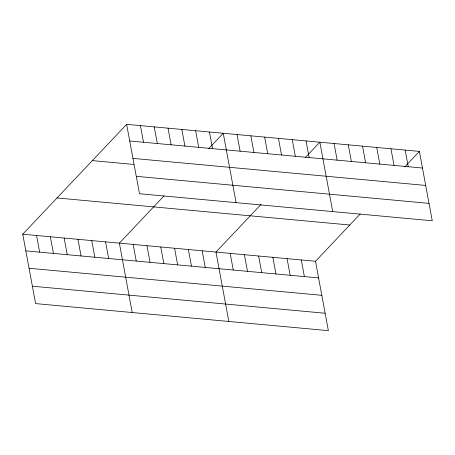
<?xml version="1.0" encoding="UTF-8"?>
<svg xmlns="http://www.w3.org/2000/svg" width="455" height="455" viewBox="0 0 455 455"><rect width="100%" height="100%" fill="white"/><g stroke="black" fill="none" stroke-linecap="round" stroke-linejoin="round"><path stroke-width="0.68" d="M360.15 214.055L315.508 261.272L328.368 330.654L35.609 303.599L22.75 234.217L126.632 124.346L419.391 151.401L432.25 220.783L139.492 193.728L126.632 124.346M163.999 195.929L119.364 243.146L132.217 312.528M208.618 148.745L223.24 133.275L236.1 202.657M261.085 204.358L215.971 252.076L228.831 321.458M305.225 157.669L319.854 142.199L332.713 211.581M404.762 166.871L419.391 151.401M129.715 140.982L422.473 168.037M132.94 158.391L425.698 185.441M92.348 160.604L133.753 164.431M136.261 176.324L429.025 203.374M57.029 197.959L349.793 225.015M22.75 234.217L315.508 261.272M25.833 250.859L318.597 277.908M29.057 268.262L321.822 295.318M32.385 286.195L325.143 313.25M405.172 150.087L408.254 166.723M390.953 148.774L394.036 165.41M376.729 147.454L379.817 164.096M362.51 146.14L365.592 162.782M348.291 144.826L351.374 161.468M334.072 143.513L337.155 160.154M306.05 140.925L309.133 157.567M292.247 139.651L295.335 156.287M301.29 259.959L304.372 276.594M278.449 138.377L281.531 155.013M264.645 137.097L267.728 153.739M287.071 258.645L290.154 275.281M250.847 135.823L253.93 152.465M272.852 257.331L275.935 273.967M237.044 134.549L240.126 151.185M258.633 256.017L261.716 272.653M244.409 254.703L247.497 271.339M209.442 131.995L212.525 148.637M230.19 253.389L233.273 270.025M195.639 130.721L198.721 147.363M181.835 129.447L184.918 146.083M202.168 250.796L205.256 267.438M168.037 128.173L171.12 144.809M188.37 249.522L191.453 266.164M154.234 126.9L157.316 143.535M174.566 248.248L177.649 264.884M140.43 125.62L143.518 142.261M160.763 246.974L163.851 263.61M146.965 245.694L150.048 262.336M133.161 244.42L136.244 261.062M105.56 241.872L108.643 258.508M91.756 240.598L94.839 257.234M77.959 239.319L81.041 255.96M64.155 238.045L67.238 254.681M50.351 236.771L53.434 253.407M36.554 235.497L39.636 252.133"/></g></svg>
